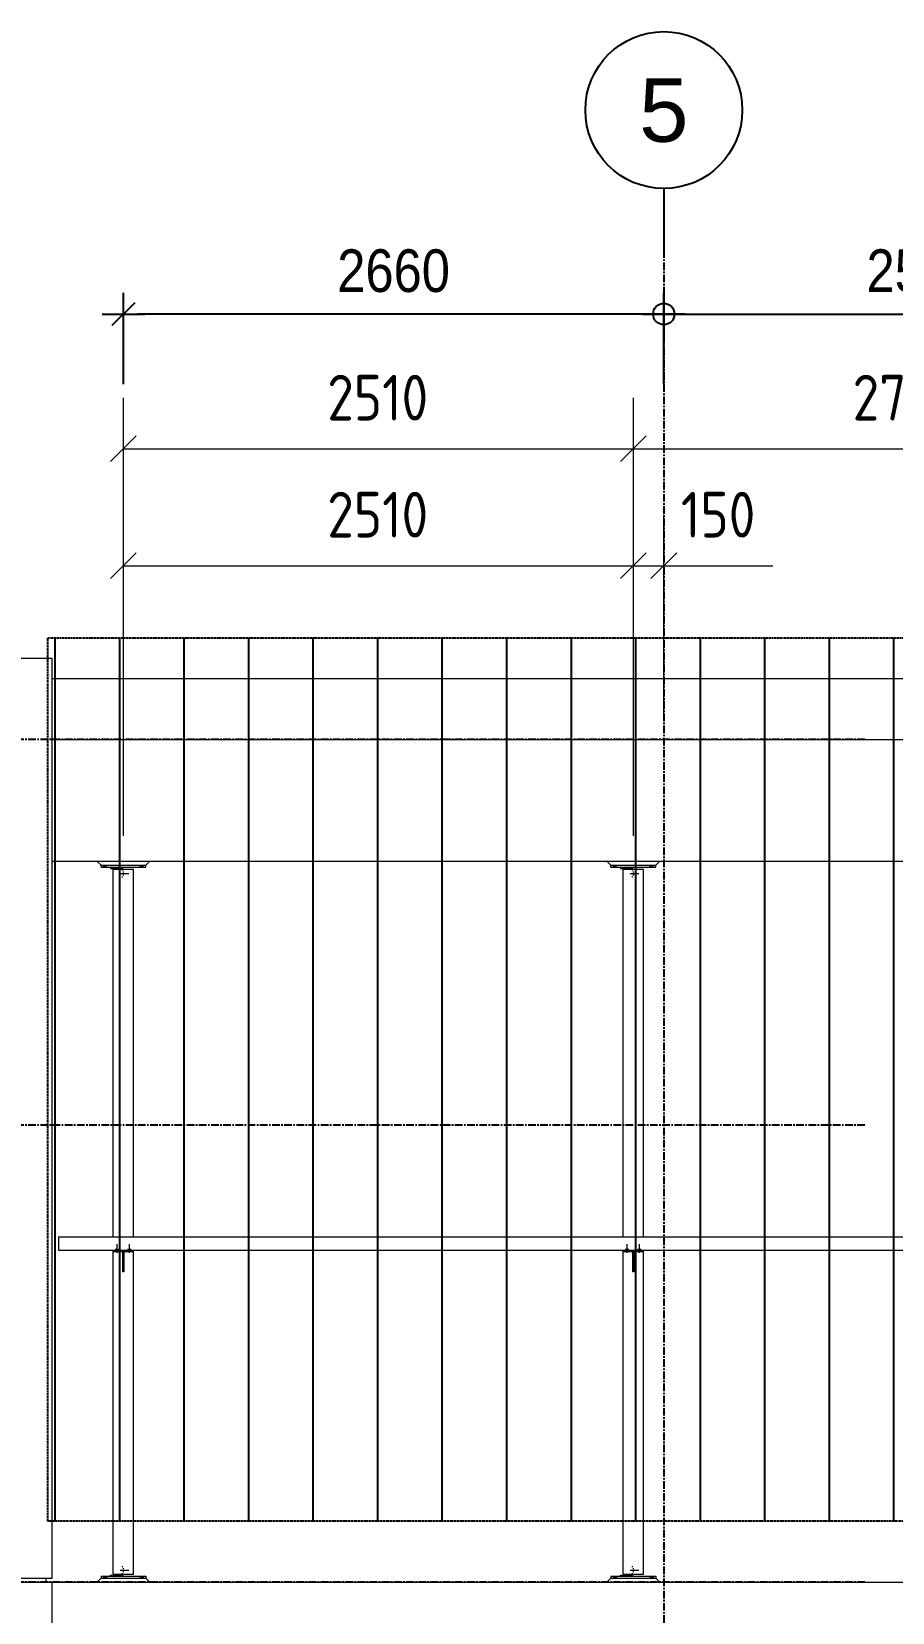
# Model space of a CAD drawing. Header units: millimetres. Extents: x -153298 to 620751, y -313239 to 250031.
# Drawn here: x 110056 to 114293, y -112153 to -104370 of the extents above; entities that cross this region are included whole.
import ezdxf
from ezdxf.enums import TextEntityAlignment as Align

# ---------------------------------------------------------------- set-up
doc = ezdxf.new("R2010")
doc.units = ezdxf.units.MM
for name, pattern in [('CENTER', [2, 1.25, -0.25, 0.25, -0.25]), ('HIDDEN', [0.375, 0.25, -0.125]), ('XKITLINE00', [0]), ('XKITLINE02', [4, 2, -2])]:
    doc.linetypes.add(name, pattern=pattern)
doc.layers.get('DEFPOINTS').update_dxf_attribs({"color": 250})
for name, color, linetype in [('000 - EXISTING_CONCRETE_MAIN_COLOR_1', 1, 'Continuous'), ('HATCH', 7, 'Continuous'), ('S-DIM', 7, 'Continuous'), ('Stan-Dim', 8, 'Continuous')]:
    doc.layers.add(name, color=color, linetype=linetype)
for name, color, linetype, lineweight in [('Bolt', 1, 'Continuous', 0), ('Part', 2, 'Continuous', 0), ('Z-DIMENSIONS', 1, 'Continuous', 0)]:
    doc.layers.add(name, color=color, linetype=linetype, lineweight=lineweight)
doc.styles.add('ISOCPEUR', font='isocpeur.ttf')
doc.styles.add('ROMANS', font='arial.ttf', dxfattribs={"width": 0.85})
doc.dimstyles.new('Dim-Cen-End', dxfattribs={"dimtxt": 3, "dimasz": 1, "dimexe": 0, "dimexo": 2.5, "dimgap": 1.5, "dimtad": 1, "dimdec": 0, "dimzin": 1, "dimdsep": 46, "dimtxsty": 'ROMANS', "dimblk1": 'CEN1', "dimblk2": 'END', "dimsah": 1, "dimcen": 0.09, "dimclrd": 1, "dimclre": 250, "dimclrt": 3, "dimadec": 0, "dimazin": 0, "dimtfac": 1, "dimtdec": 0, "dimtofl": 0, "dimtmove": 2, "dimatfit": 3, "dimfxl": 1, "dimtfill": 1, "dimtfillclr": 256, "dimtolj": 1, "dimtzin": 0, "dimarcsym": 0})

# ---------------------------------------------------------------- blocks, each defined once
blk = doc.blocks.new('*A26192536')
at = {"layer": '000 - EXISTING_CONCRETE_MAIN_COLOR_1', "linetype": 'XKITLINE00', "lineweight": 0}
blk.add_line((817.286157, 31.828862), (864.16613, 31.828862), dxfattribs=at)
blk = doc.blocks.new('*A26252542')
at = {"layer": 'Part', "linetype": 'XKITLINE00', "lineweight": 0}
for p, q in [((805.446157, 68.228862), (817.286157, 68.228862)), ((805.446157, 32.628862), (805.446157, 68.228862)), ((817.286157, 31.988862), (817.286157, 68.228862)), ((815.902123, 31.988862), (817.286157, 31.988862))]:
    blk.add_line(p, q, dxfattribs=at)
blk = doc.blocks.new('*A26262543')
at = {"layer": 'Part', "linetype": 'XKITLINE00', "lineweight": 0}
for p, q in [((819.686152, 45.428862), (819.686152, 59.908862)), ((820.486152, 59.908862), (819.686152, 59.908862)), ((820.486152, 45.428862), (820.486152, 59.908862)), ((819.686152, 32.148862), (819.686152, 44.860862)), ((820.486152, 32.148862), (820.486152, 44.860862)), ((819.686152, 32.148862), (820.486152, 32.148862))]:
    blk.add_line(p, q, dxfattribs=at)
blk = doc.blocks.new('*A26292546')
at = {"layer": 'Part', "linetype": 'XKITLINE00', "lineweight": 0}
for p, q in [((839.766152, 45.428862), (839.766152, 59.908862)), ((840.566152, 59.908862), (839.766152, 59.908862)), ((840.566152, 45.428862), (840.566152, 59.908862)), ((839.766152, 32.148862), (839.766152, 44.860862)), ((840.566152, 32.148862), (840.566152, 44.860862)), ((839.766152, 32.148862), (840.566152, 32.148862))]:
    blk.add_line(p, q, dxfattribs=at)
blk = doc.blocks.new('*A26312548')
at = {"layer": 'Part', "linetype": 'XKITLINE00', "lineweight": 0}
for p, q in [((817.286157, 67.428862), (868.966152, 67.428862)), ((817.286157, 65.028862), (868.966152, 65.028862))]:
    blk.add_line(p, q, dxfattribs=at)
blk = doc.blocks.new('*A26322549')
at = {"layer": 'Part', "linetype": 'XKITLINE00', "lineweight": 0}
for p, q in [((817.286157, 65.028862), (864.16613, 65.028862)), ((817.286157, 60.228862), (864.16613, 60.228862))]:
    blk.add_line(p, q, dxfattribs=at)
blk = doc.blocks.new('*A26352552')
at = {"layer": 'Part', "linetype": 'XKITLINE00', "lineweight": 0}
for p, q in [((819.046152, 60.228862), (819.206152, 60.068862)), ((819.206152, 60.068862), (820.966152, 60.068862)), ((820.966152, 60.068862), (821.126152, 60.228862))]:
    blk.add_line(p, q, dxfattribs=at)
blk = doc.blocks.new('*A26362553')
at = {"layer": 'Part', "linetype": 'XKITLINE00', "lineweight": 0}
for p, q in [((819.206152, 59.988862), (819.206152, 60.068862)), ((819.206152, 60.068862), (820.966152, 60.068862)), ((819.206152, 59.988862), (820.966152, 59.988862)), ((820.966152, 59.988862), (820.966152, 60.068862))]:
    blk.add_line(p, q, dxfattribs=at)
blk = doc.blocks.new('*A26372554')
at = {"layer": 'Bolt'}
for points in [[(839.39, 59.989), (839.39, 60.069), (839.502, 60.069), (839.502, 59.989)], [(840.83, 59.989), (840.83, 60.069), (840.942, 60.069), (840.942, 59.989)]]:
    blk.add_hatch(color=256, dxfattribs=at).paths.add_polyline_path(points, flags=17)
at = {"layer": 'Bolt', "linetype": 'XKITLINE00', "lineweight": 0}
for p, q in [((839.39, 59.989), (839.39, 60.069)), ((839.446, 59.989), (839.446, 60.069)), ((839.502, 59.989), (839.502, 60.069)), ((840.83, 59.989), (840.83, 60.069)), ((840.886, 59.989), (840.886, 60.069)), ((840.942, 59.989), (840.942, 60.069))]:
    blk.add_line(p, q, dxfattribs=at)
blk = doc.blocks.new('*A26382555')
at = {"layer": 'Bolt', "linetype": 'XKITLINE02', "lineweight": 0}
for p, q in [((840.102152, 59.884862), (840.142152, 59.884862)), ((840.142152, 59.804862), (840.190152, 59.804862)), ((840.038792, 59.748862), (840.382152, 59.748862)), ((840.102152, 59.612862), (840.142152, 59.612862)), ((840.142152, 59.692862), (840.190152, 59.692862))]:
    blk.add_line(p, q, dxfattribs=at)
blk = doc.blocks.new('*A26392556')
at = {"layer": 'Part', "linetype": 'XKITLINE00', "lineweight": 0}
for p, q in [((839.662152, 59.988862), (839.662152, 59.948862)), ((839.662152, 59.948862), (840.102152, 59.948862)), ((840.102152, 59.948862), (840.102152, 59.908862)), ((840.142152, 59.908862), (840.142152, 59.988862))]:
    blk.add_line(p, q, dxfattribs=at)
blk = doc.blocks.new('*A26402557')
at = {"layer": 'Part', "linetype": 'XKITLINE00', "lineweight": 0}
for p, q in [((839.126152, 60.228862), (839.286152, 60.068862)), ((839.286152, 60.068862), (841.046152, 60.068862)), ((841.046152, 60.068862), (841.206152, 60.228862))]:
    blk.add_line(p, q, dxfattribs=at)
blk = doc.blocks.new('*A26412558')
at = {"layer": 'Part', "linetype": 'XKITLINE00', "lineweight": 0}
for p, q in [((839.286152, 59.988862), (839.286152, 60.068862)), ((839.286152, 60.068862), (841.046152, 60.068862)), ((839.286152, 59.988862), (841.046152, 59.988862)), ((841.046152, 59.988862), (841.046152, 60.068862))]:
    blk.add_line(p, q, dxfattribs=at)
blk = doc.blocks.new('*A26702583')
at = {"layer": 'Part', "linetype": 'XKITLINE00', "lineweight": 0}
for p, q in [((815.902123, 31.828862), (817.286157, 31.828862)), ((817.286157, 0.788862), (817.286157, 31.828862)), ((805.446157, 0.788862), (805.446157, 31.628862)), ((805.446157, 0.788862), (809.342134, 0.788862)), ((810.542134, 0.788862), (813.342099, 0.788862)), ((814.542099, 0.788862), (817.286157, 0.788862))]:
    blk.add_line(p, q, dxfattribs=at)
blk = doc.blocks.new('*A27682678')
at = {"layer": 'Part', "linetype": 'XKITLINE00', "lineweight": 0}
for p, q in [((817.526152, 45.428862), (817.526152, 44.908862)), ((817.526152, 45.428862), (864.006152, 45.428862)), ((817.526152, 44.908862), (864.006152, 44.908862)), ((864.006152, 45.428862), (864.006152, 44.908862))]:
    blk.add_line(p, q, dxfattribs=at)
blk = doc.blocks.new('*A27782688')
at = {"layer": 'Part', "linetype": 'XKITLINE00', "lineweight": 0}
for p, q in [((819.206152, 32.068862), (820.966152, 32.068862)), ((819.206152, 32.068862), (819.206152, 31.988862)), ((819.206152, 31.988862), (820.966152, 31.988862)), ((820.966152, 32.068862), (820.966152, 31.988862))]:
    blk.add_line(p, q, dxfattribs=at)
blk = doc.blocks.new('*A27792689')
at = {"layer": 'Part', "linetype": 'XKITLINE00', "lineweight": 0}
for p, q in [((819.046152, 31.828862), (819.206152, 31.988862)), ((819.206152, 31.988862), (820.966152, 31.988862)), ((820.966152, 31.988862), (821.126152, 31.828862))]:
    blk.add_line(p, q, dxfattribs=at)
blk = doc.blocks.new('*A27802690')
at = {"layer": 'Part', "linetype": 'XKITLINE00', "lineweight": 0}
for p, q in [((819.582152, 32.068862), (819.582152, 32.108862)), ((819.582152, 32.108862), (820.022152, 32.108862)), ((820.022152, 32.108862), (820.022152, 32.148862)), ((820.062152, 32.068862), (820.062152, 32.148862))]:
    blk.add_line(p, q, dxfattribs=at)
blk = doc.blocks.new('*A27812691')
at = {"layer": 'Bolt', "linetype": 'XKITLINE02', "lineweight": 0}
for p, q in [((820.022152, 32.444862), (820.062152, 32.444862)), ((819.958792, 32.308862), (820.302152, 32.308862)), ((820.022152, 32.172862), (820.062152, 32.172862)), ((820.062152, 32.364862), (820.110152, 32.364862)), ((820.062152, 32.252862), (820.110152, 32.252862))]:
    blk.add_line(p, q, dxfattribs=at)
blk = doc.blocks.new('*A27822692')
at = {"layer": 'Bolt'}
for points in [[(819.31, 31.989), (819.31, 32.069), (819.422, 32.069), (819.422, 31.989)], [(820.75, 31.989), (820.75, 32.069), (820.862, 32.069), (820.862, 31.989)]]:
    blk.add_hatch(color=256, dxfattribs=at).paths.add_polyline_path(points, flags=17)
at = {"layer": 'Bolt', "linetype": 'XKITLINE00', "lineweight": 0}
for p, q in [((819.31, 32.069), (819.31, 31.989)), ((819.366, 32.069), (819.366, 31.989)), ((819.422, 32.069), (819.422, 31.989)), ((820.75, 32.069), (820.75, 31.989)), ((820.806, 32.069), (820.806, 31.989)), ((820.862, 32.069), (820.862, 31.989))]:
    blk.add_line(p, q, dxfattribs=at)
blk = doc.blocks.new('*A27832693')
at = {"layer": 'Bolt'}
for points in [[(819.79, 44.909), (819.79, 44.957), (819.902, 44.957), (819.902, 44.909)], [(819.79, 44.861), (819.79, 44.909), (819.902, 44.909), (819.902, 44.861)], [(820.27, 44.909), (820.27, 44.957), (820.382, 44.957), (820.382, 44.909)], [(820.27, 44.861), (820.27, 44.909), (820.382, 44.909), (820.382, 44.861)]]:
    blk.add_hatch(color=256, dxfattribs=at).paths.add_polyline_path(points, flags=17)
at = {"layer": 'Bolt', "linetype": 'XKITLINE00', "lineweight": 0}
for p, q in [((819.79, 44.909), (819.79, 44.957)), ((819.79, 44.861), (819.79, 44.909)), ((819.846, 44.798), (819.846, 45.141)), ((819.902, 44.909), (819.902, 44.957)), ((819.902, 44.861), (819.902, 44.909)), ((820.27, 44.909), (820.27, 44.957)), ((820.27, 44.861), (820.27, 44.909)), ((820.326, 44.798), (820.326, 45.141)), ((820.382, 44.909), (820.382, 44.957)), ((820.382, 44.861), (820.382, 44.909))]:
    blk.add_line(p, q, dxfattribs=at)
blk = doc.blocks.new('*A27842694')
at = {"layer": 'Part', "linetype": 'XKITLINE00', "lineweight": 0}
for p, q in [((820.062152, 44.860862), (820.110152, 44.860862)), ((820.062152, 44.060862), (820.062152, 44.860862)), ((820.110152, 44.860862), (820.110152, 44.060862)), ((820.062152, 44.620862), (820.110152, 44.620862)), ((820.110152, 44.060862), (820.062152, 44.060862))]:
    blk.add_line(p, q, dxfattribs=at)
blk = doc.blocks.new('*A27852695')
at = {"layer": 'Part', "linetype": 'XKITLINE00', "lineweight": 0}
for p, q in [((819.686152, 44.860862), (819.686152, 44.908862)), ((819.686152, 44.860862), (820.486152, 44.860862)), ((820.486152, 44.860862), (820.486152, 44.908862))]:
    blk.add_line(p, q, dxfattribs=at)
blk = doc.blocks.new('*A27892699')
at = {"layer": 'Part', "linetype": 'XKITLINE00', "lineweight": 0}
for p, q in [((839.766152, 44.860862), (839.766152, 44.908862)), ((839.766152, 44.860862), (840.566152, 44.860862)), ((840.566152, 44.860862), (840.566152, 44.908862))]:
    blk.add_line(p, q, dxfattribs=at)
blk = doc.blocks.new('*A27902700')
at = {"layer": 'Part', "linetype": 'XKITLINE00', "lineweight": 0}
for p, q in [((840.142152, 44.860862), (840.190152, 44.860862)), ((840.142152, 44.060862), (840.142152, 44.860862)), ((840.190152, 44.860862), (840.190152, 44.060862)), ((840.142152, 44.620862), (840.190152, 44.620862)), ((840.190152, 44.060862), (840.142152, 44.060862))]:
    blk.add_line(p, q, dxfattribs=at)
blk = doc.blocks.new('*A27912701')
at = {"layer": 'Bolt'}
for points in [[(839.87, 44.909), (839.87, 44.957), (839.982, 44.957), (839.982, 44.909)], [(839.87, 44.861), (839.87, 44.909), (839.982, 44.909), (839.982, 44.861)], [(840.35, 44.909), (840.35, 44.957), (840.462, 44.957), (840.462, 44.909)], [(840.35, 44.861), (840.35, 44.909), (840.462, 44.909), (840.462, 44.861)]]:
    blk.add_hatch(color=256, dxfattribs=at).paths.add_polyline_path(points, flags=17)
at = {"layer": 'Bolt', "linetype": 'XKITLINE00', "lineweight": 0}
for p, q in [((839.87, 44.909), (839.87, 44.957)), ((839.87, 44.861), (839.87, 44.909)), ((839.926, 44.798), (839.926, 45.141)), ((839.982, 44.909), (839.982, 44.957)), ((839.982, 44.861), (839.982, 44.909)), ((840.35, 44.909), (840.35, 44.957)), ((840.35, 44.861), (840.35, 44.909)), ((840.406, 44.798), (840.406, 45.141)), ((840.462, 44.909), (840.462, 44.957)), ((840.462, 44.861), (840.462, 44.909))]:
    blk.add_line(p, q, dxfattribs=at)
blk = doc.blocks.new('*A27952705')
at = {"layer": 'Bolt'}
for points in [[(839.39, 31.989), (839.39, 32.069), (839.502, 32.069), (839.502, 31.989)], [(840.83, 31.989), (840.83, 32.069), (840.942, 32.069), (840.942, 31.989)]]:
    blk.add_hatch(color=256, dxfattribs=at).paths.add_polyline_path(points, flags=17)
at = {"layer": 'Bolt', "linetype": 'XKITLINE00', "lineweight": 0}
for p, q in [((839.39, 32.069), (839.39, 31.989)), ((839.446, 32.069), (839.446, 31.989)), ((839.502, 32.069), (839.502, 31.989)), ((840.83, 32.069), (840.83, 31.989)), ((840.886, 32.069), (840.886, 31.989)), ((840.942, 32.069), (840.942, 31.989))]:
    blk.add_line(p, q, dxfattribs=at)
blk = doc.blocks.new('*A27962706')
at = {"layer": 'Bolt', "linetype": 'XKITLINE02', "lineweight": 0}
for p, q in [((840.102152, 32.444862), (840.142152, 32.444862)), ((840.038792, 32.308862), (840.382152, 32.308862)), ((840.102152, 32.172862), (840.142152, 32.172862)), ((840.142152, 32.364862), (840.190152, 32.364862)), ((840.142152, 32.252862), (840.190152, 32.252862))]:
    blk.add_line(p, q, dxfattribs=at)
blk = doc.blocks.new('*A27972707')
at = {"layer": 'Part', "linetype": 'XKITLINE00', "lineweight": 0}
for p, q in [((839.662152, 32.068862), (839.662152, 32.108862)), ((839.662152, 32.108862), (840.102152, 32.108862)), ((840.102152, 32.108862), (840.102152, 32.148862)), ((840.142152, 32.068862), (840.142152, 32.148862))]:
    blk.add_line(p, q, dxfattribs=at)
blk = doc.blocks.new('*A27982708')
at = {"layer": 'Part', "linetype": 'XKITLINE00', "lineweight": 0}
for p, q in [((839.126152, 31.828862), (839.286152, 31.988862)), ((839.286152, 31.988862), (841.046152, 31.988862)), ((841.046152, 31.988862), (841.206152, 31.828862))]:
    blk.add_line(p, q, dxfattribs=at)
blk = doc.blocks.new('*A27992709')
at = {"layer": 'Part', "linetype": 'XKITLINE00', "lineweight": 0}
for p, q in [((839.286152, 32.068862), (841.046152, 32.068862)), ((839.286152, 32.068862), (839.286152, 31.988862)), ((839.286152, 31.988862), (841.046152, 31.988862)), ((841.046152, 32.068862), (841.046152, 31.988862))]:
    blk.add_line(p, q, dxfattribs=at)
blk = doc.blocks.new('*A28682778')
at = {"layer": 'Part', "linetype": 'XKITLINE00', "lineweight": 0}
blk.add_line((817.046157, 31.828862), (817.046157, 31.988862), dxfattribs=at)
blk = doc.blocks.new('*A28892799')
at = {"layer": 'Bolt'}
for points in [[(819.31, 59.989), (819.31, 60.069), (819.422, 60.069), (819.422, 59.989)], [(820.75, 59.989), (820.75, 60.069), (820.862, 60.069), (820.862, 59.989)]]:
    blk.add_hatch(color=256, dxfattribs=at).paths.add_polyline_path(points, flags=17)
at = {"layer": 'Bolt', "linetype": 'XKITLINE00', "lineweight": 0}
for p, q in [((819.31, 59.989), (819.31, 60.069)), ((819.366, 59.989), (819.366, 60.069)), ((819.422, 59.989), (819.422, 60.069)), ((820.75, 59.989), (820.75, 60.069)), ((820.806, 59.989), (820.806, 60.069)), ((820.862, 59.989), (820.862, 60.069))]:
    blk.add_line(p, q, dxfattribs=at)
blk = doc.blocks.new('*A28902800')
at = {"layer": 'Bolt', "linetype": 'XKITLINE02', "lineweight": 0}
for p, q in [((820.022152, 59.884862), (820.062152, 59.884862)), ((820.062152, 59.804862), (820.110152, 59.804862)), ((819.958792, 59.748862), (820.302152, 59.748862)), ((820.022152, 59.612862), (820.062152, 59.612862)), ((820.062152, 59.692862), (820.110152, 59.692862))]:
    blk.add_line(p, q, dxfattribs=at)
blk = doc.blocks.new('*A28912801')
at = {"layer": 'Part', "linetype": 'XKITLINE00', "lineweight": 0}
for p, q in [((819.582152, 59.988862), (819.582152, 59.948862)), ((819.582152, 59.948862), (820.022152, 59.948862)), ((820.022152, 59.948862), (820.022152, 59.908862)), ((820.062152, 59.908862), (820.062152, 59.988862))]:
    blk.add_line(p, q, dxfattribs=at)
blk = doc.blocks.new('*A29692877')
at = {"layer": 'Z-DIMENSIONS', "linetype": 'XKITLINE00', "lineweight": 0}
for p, q in [((820.086152, 61.228862), (820.086152, 73.87956)), ((840.166152, 61.228862), (840.166152, 73.87956)), ((820.595269, 72.378677), (819.577035, 71.360443)), ((840.675269, 72.378677), (839.657035, 71.360443)), ((820.086152, 71.86956), (840.166152, 71.86956))]:
    blk.add_line(p, q, dxfattribs=at)
at = {"layer": 'Z-DIMENSIONS'}
for p in [(820.086152, 71.86956), (840.166152, 71.86956)]:
    blk.add_point(p, dxfattribs=at)
at = {"layer": 'Z-DIMENSIONS', "style": 'ISOCPEUR', "width": 0.85}
blk.add_text('2510', height=1.8, dxfattribs=at).set_placement((828.115215, 72.97956))
blk = doc.blocks.new('*A29702878')
at = {"layer": 'Z-DIMENSIONS', "linetype": 'XKITLINE00', "lineweight": 0}
for p, q in [((840.166152, 61.228862), (840.166152, 73.87956)), ((841.366152, 66.028862), (841.366152, 73.87956)), ((840.675269, 72.378677), (839.657035, 71.360443)), ((841.875269, 72.378677), (840.857035, 71.360443)), ((840.166152, 71.86956), (841.366152, 71.86956)), ((841.366152, 71.86956), (845.655215, 71.86956)), ((841.366152, 71.86956), (845.655215, 71.86956))]:
    blk.add_line(p, q, dxfattribs=at)
at = {"layer": 'Z-DIMENSIONS'}
for p in [(840.166152, 71.86956), (841.366152, 71.86956)]:
    blk.add_point(p, dxfattribs=at)
at = {"layer": 'Z-DIMENSIONS', "style": 'ISOCPEUR', "width": 0.85}
blk.add_text('150', height=1.8, dxfattribs=at).set_placement((842.041152, 72.97956))
blk = doc.blocks.new('*A29712879')
at = {"layer": 'Z-DIMENSIONS', "linetype": 'XKITLINE00', "lineweight": 0}
for p, q in [((820.086152, 61.228862), (820.086152, 78.487993)), ((840.166152, 61.228862), (840.166152, 78.487993)), ((820.595269, 76.98711), (819.577035, 75.968876)), ((840.675269, 76.98711), (839.657035, 75.968876)), ((820.086152, 76.477993), (840.166152, 76.477993))]:
    blk.add_line(p, q, dxfattribs=at)
at = {"layer": 'Z-DIMENSIONS'}
for p in [(820.086152, 76.477993), (840.166152, 76.477993)]:
    blk.add_point(p, dxfattribs=at)
at = {"layer": 'Z-DIMENSIONS', "style": 'ISOCPEUR', "width": 0.85}
blk.add_text('2510', height=1.8, dxfattribs=at).set_placement((828.115215, 77.587993))
blk = doc.blocks.new('*A29722880')
at = {"layer": 'Z-DIMENSIONS', "linetype": 'XKITLINE00', "lineweight": 0}
for p, q in [((840.166152, 61.228862), (840.166152, 78.487993)), ((861.76613, 61.228862), (861.76613, 78.487993)), ((840.675269, 76.98711), (839.657035, 75.968876)), ((862.275246, 76.98711), (861.257013, 75.968876)), ((840.166152, 76.477993), (861.76613, 76.477993))]:
    blk.add_line(p, q, dxfattribs=at)
at = {"layer": 'Z-DIMENSIONS'}
for p in [(840.166152, 76.477993), (861.76613, 76.477993)]:
    blk.add_point(p, dxfattribs=at)
at = {"layer": 'Z-DIMENSIONS', "style": 'ISOCPEUR', "width": 0.85}
blk.add_text('2700', height=1.8, dxfattribs=at).set_placement((848.800516, 77.587993))
blk = doc.blocks.new('CEN1')
at = {"color": 1}
for p, q in [((0, 1.5), (0, -1.5)), ((1.5, 0), (-1.5, 0))]:
    blk.add_line(p, q, dxfattribs=at)
at = {"color": 3}
blk.add_circle((0, 0), 0.75, dxfattribs=at)
blk = doc.blocks.new('END')
at = {"color": 1}
for p, q in [((0, 1.5), (0, -1.5)), ((1.5, 0), (-1.5, 0))]:
    blk.add_line(p, q, dxfattribs=at)
at = {"color": 3}
blk.add_line((-0.8, -0.8), (0.8, 0.8), dxfattribs=at)
blk = doc.blocks.new('*D4742')
at = {"layer": 'DEFPOINTS', "color": 0, "transparency": 16777216}
for p in [(110507.9, -105761), (110507.9, -106281.1), (113167.9, -106281.1)]:
    blk.add_point(p, dxfattribs=at)
at = {"layer": 'S-DIM', "color": 250, "lineweight": -2, "transparency": 16777216}
for p, q in [((110507.9, -106106.1), (110507.9, -105761)), ((113167.9, -106106.1), (113167.9, -105761))]:
    blk.add_line(p, q, dxfattribs=at)
at = {"layer": 'S-DIM', "color": 1, "lineweight": -2, "transparency": 16777216}
blk.add_line((113097.9, -105761), (110577.9, -105761), dxfattribs=at)
at = {"layer": 'S-DIM', "color": 1, "lineweight": -2, "transparency": 16777216, "xscale": 70, "yscale": 70, "zscale": 70, "rotation": 180}
blk.add_blockref('END', (110507.9, -105761), dxfattribs=at)
at = {"layer": 'S-DIM', "color": 1, "lineweight": -2, "transparency": 16777216, "xscale": 70, "yscale": 70, "zscale": 70}
blk.add_blockref('CEN1', (113167.9, -105761), dxfattribs=at)
at = {"layer": 'S-DIM', "color": 3, "transparency": 16777216, "insert": (111837.9, -105548.8), "char_height": 210, "attachment_point": 5, "style": 'ROMANS', "bg_fill": 3, "box_fill_scale": 1.1, "bg_fill_color": 256, "bg_fill_true_color": 13158600, "bg_fill_transparency": 0}
blk.add_mtext('\\A1;2660', dxfattribs=at)
blk = doc.blocks.new('*D4747')
at = {"layer": 'DEFPOINTS', "color": 0, "transparency": 16777216}
for p in [(115717.9, -105761), (113167.9, -106281.1), (115717.9, -106281.1)]:
    blk.add_point(p, dxfattribs=at)
at = {"layer": 'S-DIM', "color": 250, "lineweight": -2, "transparency": 16777216}
for p, q in [((113167.9, -106106.1), (113167.9, -105761)), ((115717.9, -106106.1), (115717.9, -105761))]:
    blk.add_line(p, q, dxfattribs=at)
at = {"layer": 'S-DIM', "color": 1, "lineweight": -2, "transparency": 16777216}
blk.add_line((113237.9, -105761), (115647.9, -105761), dxfattribs=at)
at = {"layer": 'S-DIM', "color": 1, "lineweight": -2, "transparency": 16777216, "xscale": 70, "yscale": 70, "zscale": 70, "rotation": 180}
blk.add_blockref('CEN1', (113167.9, -105761), dxfattribs=at)
at = {"layer": 'S-DIM', "color": 1, "lineweight": -2, "transparency": 16777216, "xscale": 70, "yscale": 70, "zscale": 70}
blk.add_blockref('END', (115717.9, -105761), dxfattribs=at)
at = {"layer": 'S-DIM', "color": 3, "transparency": 16777216, "insert": (114442.9, -105548.8), "char_height": 210, "attachment_point": 5, "style": 'ROMANS', "bg_fill": 3, "box_fill_scale": 1.1, "bg_fill_color": 256, "bg_fill_true_color": 13158600, "bg_fill_transparency": 0}
blk.add_mtext('\\A1;2550', dxfattribs=at)

msp = doc.modelspace()

# ---------------------------------------------------------------- hatches: boundary and pattern name
at = {"layer": 'HATCH'}
h = msp.add_hatch(dxfattribs=at)
h.set_pattern_fill('ANSI31', color=250, scale=100, angle=45)
h.set_pattern_definition([(90, (0, -142230.9), (-317.5, 0), [])])
h.paths.add_polyline_path([(110136.88, -107354.9884), (116617.88, -107354.9884), (116617.88, -111704.9884), (110136.88, -111704.9884)])

# ---------------------------------------------------------------- linework, layer by layer
at = {"color": 3}
msp.add_line((113167.88, -105142.7701), (113167.88, -105447.1082), dxfattribs=at)
at = {"color": 1, "linetype": 'CENTER', "ltscale": 30}
for p, q in [((113167.88, -105447.1082), (113167.88, -117543.2221)), ((114157.3911, -107854.9884), (98724.6883, -107854.9884)), ((114157.3911, -109754.9884), (98724.6883, -109754.9884)), ((114157.3911, -112004.9884), (98724.6883, -112004.9884))]:
    msp.add_line(p, q, dxfattribs=at)
at = {"color": 6, "linetype": 'HIDDEN', "ltscale": 20}
msp.add_lwpolyline([(110136.88, -107354.9884), (116617.88, -107354.9884), (116617.88, -111704.9884), (110136.88, -111704.9884)], close=True, dxfattribs=at)
at = {"color": 3}
msp.add_circle((113167.88, -104756.5434), 386.2266, dxfattribs=at)

# ---------------------------------------------------------------- block references
at = {"lineweight": 0, "xscale": 125, "yscale": 125, "zscale": 125}
for name in ['*A29712879', '*A29722880', '*A29692877', '*A29702878', '*A26252542', '*A26312548', '*A26322549', '*A26352552', '*A26362553', '*A28892799', '*A28912801', '*A26402557', '*A26412558', '*A26372554', '*A26392556', '*A26262543', '*A28902800', '*A26292546', '*A26382555', '*A27682678', '*A27832693', '*A27912701', '*A27852695', '*A27842694', '*A27892699', '*A27902700', '*A28682778', '*A27792689', '*A27782688', '*A27822692', '*A27802690', '*A27812691', '*A27982708', '*A27992709', '*A27952705', '*A27972707', '*A27962706', '*A26192536', '*A26702583']:
    msp.add_blockref(name, (7997.111, -115983.5961), dxfattribs=at)

# ---------------------------------------------------------------- texts
at = {"layer": 'Stan-Dim', "color": 5, "style": 'ROMANS'}
msp.add_attdef('5', text='', height=312.5, dxfattribs=at).set_placement((113167.88, -104756.5434), align=Align.MIDDLE_CENTER)

# ---------------------------------------------------------------- next in the draw order: dimensions: what is measured, and where the dimension line sits
at = {"layer": 'S-DIM'}
dim = msp.add_linear_dim(base=(110507.88, -105760.9705), p1=(113167.88, -106281.1016), p2=(110507.88, -106281.1016), dimstyle='Dim-Cen-End', override={"dimscale": 70}, dxfattribs=at)
dim.commit()
dim.dimension.update_dxf_attribs({"geometry": '*D4742', "text_midpoint": (111837.88, -105548.7502)})

# ---------------------------------------------------------------- next in the draw order: dimensions: what is measured, and where the dimension line sits
dim = msp.add_linear_dim(base=(115717.8772, -105760.9705), p1=(113167.88, -106281.1016), p2=(115717.8772, -106281.1016), dimstyle='Dim-Cen-End', override={"dimscale": 70}, dxfattribs=at)
dim.commit()
dim.dimension.update_dxf_attribs({"geometry": '*D4747', "text_midpoint": (114442.8786, -105548.7502)})

doc.saveas('drawing.dxf')
